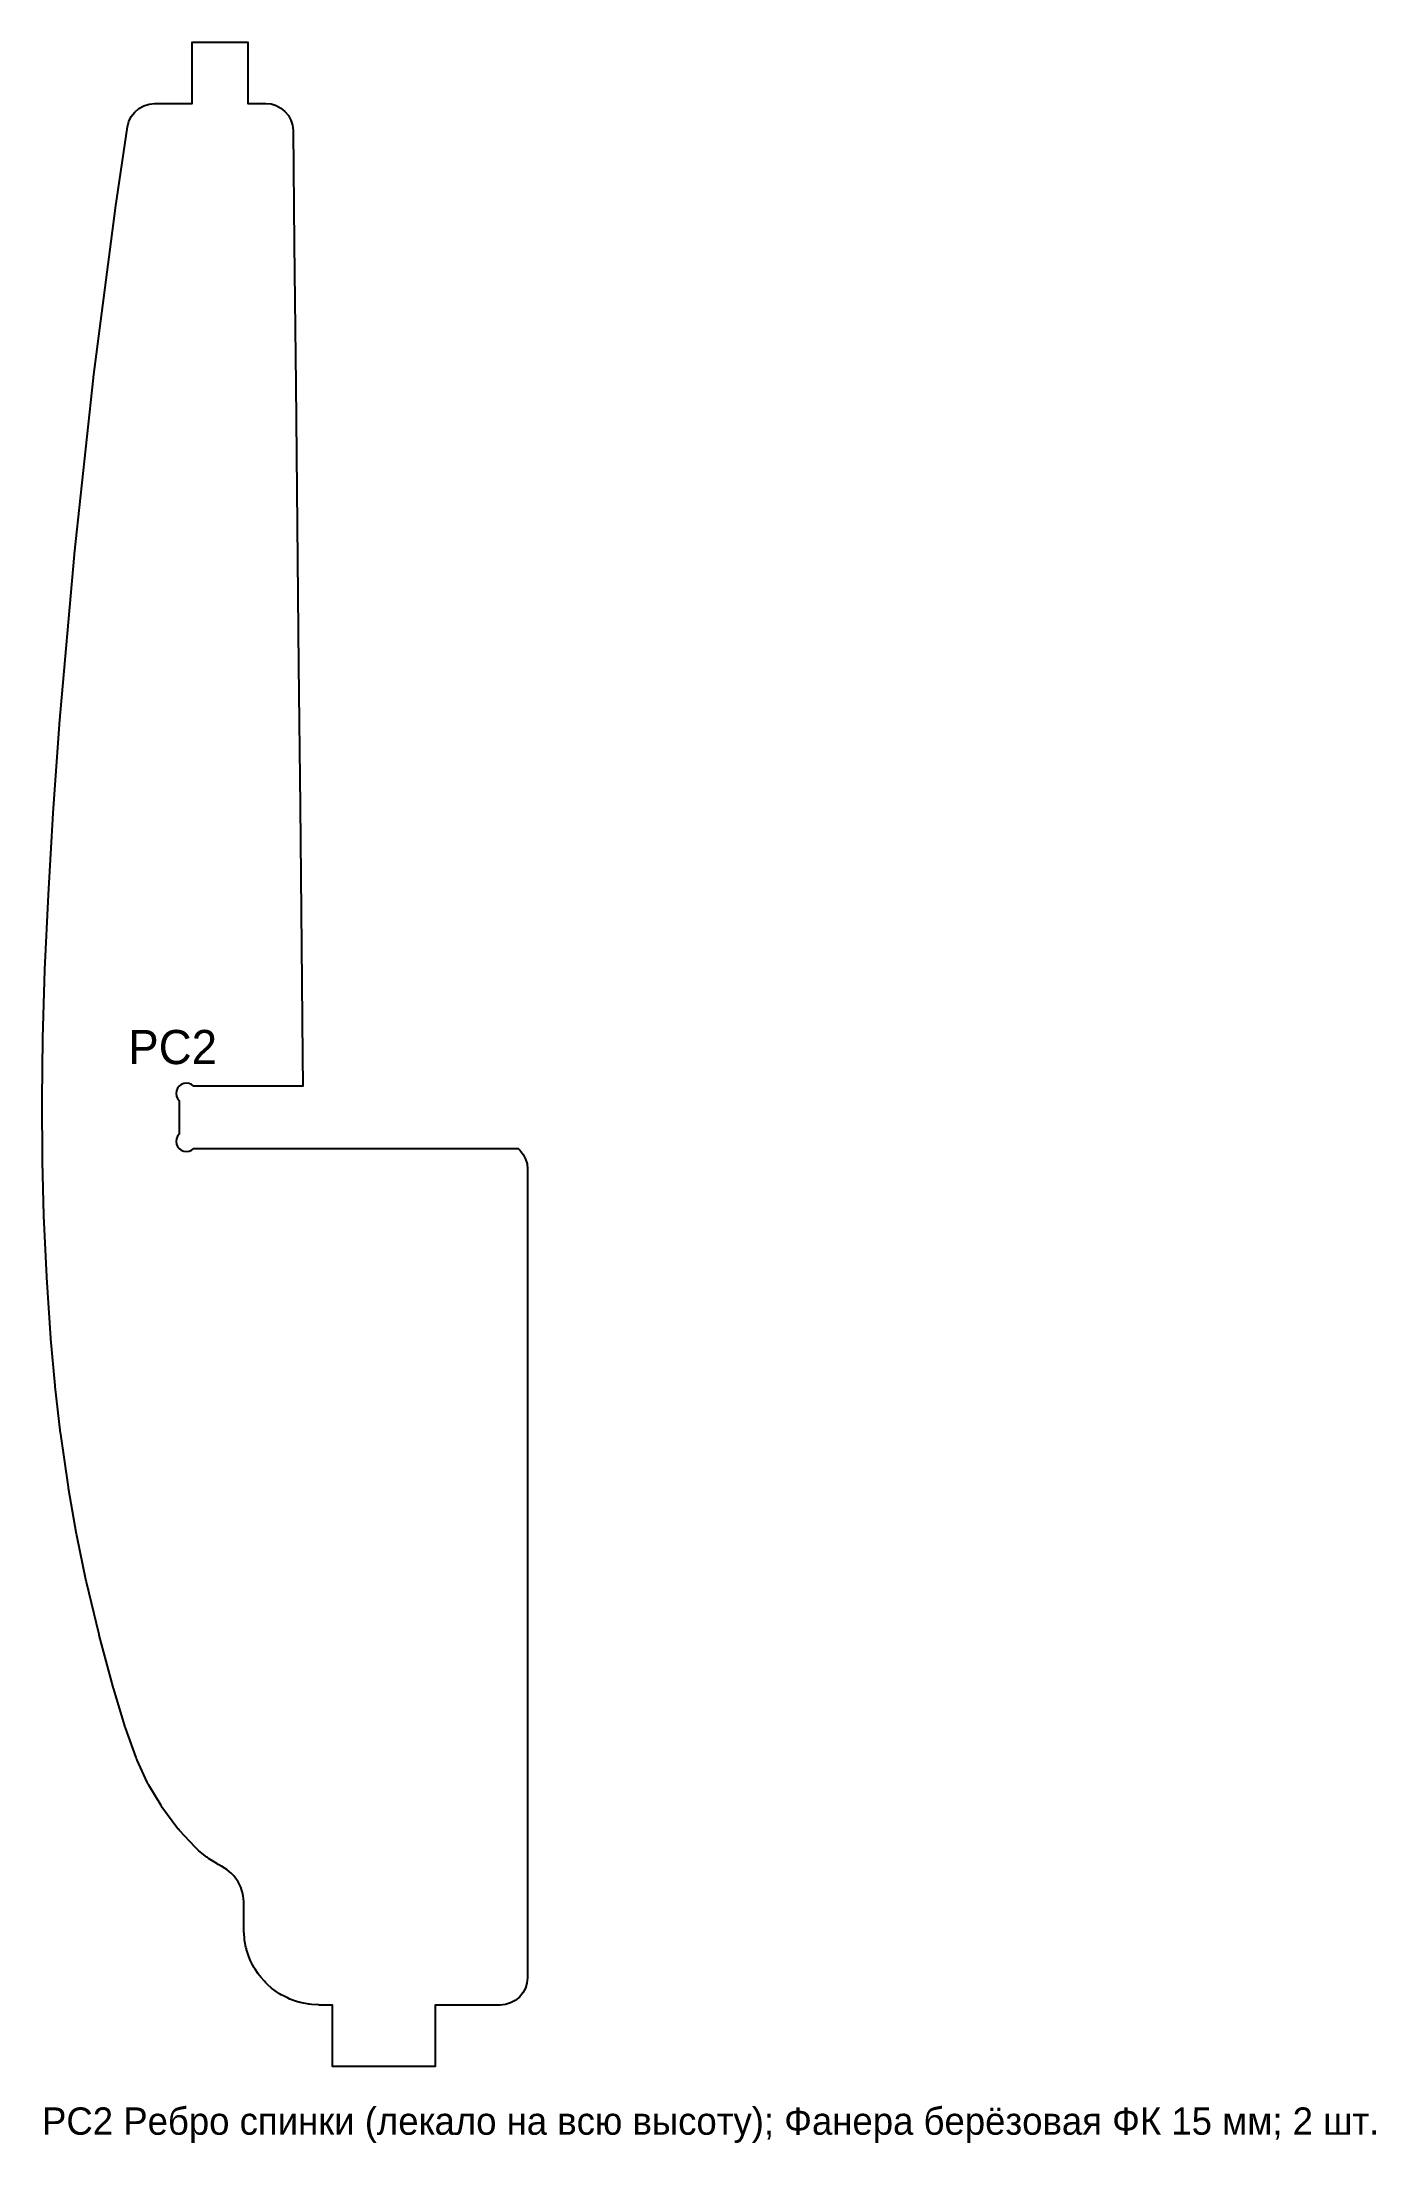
# Model space of a CAD drawing. Header units: millimetres. Extents: x 0 to 391, y -22 to 593.
import ezdxf
from ezdxf.enums import TextEntityAlignment as Align

# ---------------------------------------------------------------- set-up
doc = ezdxf.new("R2010")
doc.units = ezdxf.units.MM
doc.layers.add('CUT_OUT', color=7, linetype='Continuous')
doc.layers.add('TEXT', color=8, linetype='Continuous')

msp = doc.modelspace()

# ---------------------------------------------------------------- linework, layer by layer
at = {"layer": 'CUT_OUT'}
msp.add_lwpolyline([(27.14, 572.5), (28.37, 573.56), (29.79, 574.35), (31.34, 574.84), (32.96, 575), (43.94, 575), (43.94, 593), (60.23, 593), (60.23, 575), (65.53, 575), (67.08, 574.85), (68.57, 574.4), (69.95, 573.67), (71.15, 572.69), (72.15, 571.49), (72.89, 570.12), (73.36, 568.63), (73.53, 567.08), (73.87, 533.86), (74.29, 492.71), (74.71, 451.57), (75.14, 410.43), (75.56, 369.29), (75.98, 328.14), (76.31, 296.06), (76.4, 287.37), (76.42, 287.15), (44.41, 287.15), (43.79, 287.63), (43.06, 287.93), (42.29, 288.03), (41.51, 287.93), (40.79, 287.63), (40.17, 287.15), (39.69, 286.53), (39.39, 285.81), (39.29, 285.03), (39.39, 284.25), (39.69, 283.53), (40.17, 282.91), (40.17, 273.09), (39.69, 272.47), (39.39, 271.75), (39.29, 270.97), (39.39, 270.19), (39.69, 269.47), (40.17, 268.85), (40.79, 268.37), (41.51, 268.07), (42.29, 267.97), (43.06, 268.07), (43.79, 268.37), (44.41, 268.85), (139.46, 268.85), (140.05, 268.32), (140.95, 267.14), (141.62, 265.81), (142.03, 264.38), (142.17, 262.9), (142.17, 26), (142.01, 24.44), (141.56, 22.94), (140.82, 21.56), (139.82, 20.34), (138.61, 19.35), (137.23, 18.61), (135.73, 18.15), (134.17, 18), (115.11, 18), (115.11, 0), (85.11, 0), (85.11, 18), (81.44, 18), (81.18, 18), (81.05, 18.01), (80.78, 18.02), (78.89, 18.15), (78.37, 18.2), (78.11, 18.23), (77.6, 18.32), (76.06, 18.62), (75.55, 18.74), (75.3, 18.81), (74.8, 18.96), (73.31, 19.46), (72.82, 19.65), (72.58, 19.75), (72.1, 19.96), (70.7, 20.66), (70.24, 20.9), (70.01, 21.03), (69.57, 21.31), (68.26, 22.18), (67.84, 22.49), (67.63, 22.65), (67.23, 22.98), (66.05, 24.01), (65.66, 24.37), (65.48, 24.55), (65.12, 24.94), (64.09, 26.11), (63.76, 26.52), (63.6, 26.73), (63.29, 27.15), (62.42, 28.46), (62.15, 28.9), (62.02, 29.13), (61.77, 29.59), (61.07, 30.99), (60.86, 31.47), (60.76, 31.71), (60.57, 32.2), (60.07, 33.69), (59.92, 34.19), (59.85, 34.44), (59.73, 34.95), (59.43, 36.49), (59.34, 37), (59.31, 37.26), (59.26, 37.78), (59.13, 39.67), (59.12, 39.93), (59.11, 40.07), (59.11, 40.33), (59.11, 47.82), (59.1, 48.1), (59.01, 49.34), (58.94, 49.89), (58.71, 50.98), (58.55, 51.51), (58.18, 52.56), (57.95, 53.06), (57.43, 54.05), (57.14, 54.52), (56.49, 55.42), (56.13, 55.84), (55.36, 56.65), (54.95, 57.02), (54.08, 57.71), (53.62, 58.02), (52.54, 58.65), (52.3, 58.78), (52.16, 58.85), (51.75, 59.06), (51.55, 59.18), (51.16, 59.41), (48.79, 60.94), (48.43, 61.19), (48.25, 61.32), (47.9, 61.59), (45.8, 63.3), (45.39, 63.66), (45.19, 63.85), (44.81, 64.23), (40.25, 69.12), (39.95, 69.47), (39.8, 69.64), (39.52, 70), (35.42, 75.56), (35.19, 75.89), (35.08, 76.06), (34.86, 76.4), (31.32, 82.38), (31.11, 82.74), (31.02, 82.92), (30.83, 83.3), (27.89, 89.7), (27.75, 90), (27.69, 90.16), (27.57, 90.47), (24.4, 99.22), (24.33, 99.42), (24.29, 99.53), (24.23, 99.74), (20.89, 110.81), (20.85, 110.94), (20.83, 111), (20.8, 111.13), (16.76, 126.32), (16.73, 126.42), (16.72, 126.47), (16.7, 126.56), (13.04, 141.87), (13.01, 141.98), (13, 142.04), (12.97, 142.16), (10.19, 155.57), (10.16, 155.7), (10.15, 155.76), (10.13, 155.89), (7.77, 169.38), (7.75, 169.5), (7.74, 169.56), (7.73, 169.68), (5.49, 185.24), (5.47, 185.35), (5.47, 185.4), (5.45, 185.51), (3.87, 199.17), (3.86, 199.27), (3.85, 199.32), (3.84, 199.42), (2.6, 213.13), (2.59, 213.22), (2.59, 213.27), (2.58, 213.36), (1.4, 231.12), (1.39, 231.2), (1.39, 231.24), (1.39, 231.32), (0.56, 249.12), (0.56, 249.19), (0.56, 249.23), (0.56, 249.3), (0.12, 265.11), (0.12, 265.2), (0.12, 265.24), (0.12, 265.32), (0, 283.13), (0, 283.21), (0, 283.25), (0, 283.33), (0.24, 301.15), (0.24, 301.22), (0.24, 301.26), (0.25, 301.33), (0.87, 321.17), (0.87, 321.23), (0.87, 321.26), (0.87, 321.32), (1.87, 343.15), (1.88, 343.25), (3.27, 367.13), (3.28, 367.23), (5.11, 393.09), (5.11, 393.15), (5.12, 393.19), (5.12, 393.26), (9.48, 442.92), (9.48, 443), (9.49, 443.04), (9.5, 443.11), (15.03, 494.65), (15.04, 494.74), (15.05, 494.78), (15.06, 494.87), (21.49, 544.29), (21.5, 544.36), (21.51, 544.39), (21.52, 544.47), (25.04, 568.18), (25.44, 569.75), (26.15, 571.21), (27.14, 572.5)], close=True, dxfattribs=at)

# ---------------------------------------------------------------- texts
at = {"layer": 'TEXT'}
msp.add_text('РС2', height=10, dxfattribs=at).set_placement((38.25, 298.61), align=Align.MIDDLE_CENTER)
msp.add_text('РС2 Ребро спинки (лекало на всю высоту); Фанера берёзовая ФК 15 мм; 2 шт.', height=8, dxfattribs=at).set_placement((0, -20))

doc.saveas('drawing.dxf')
